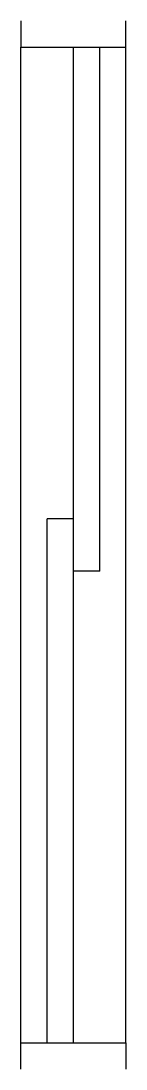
# Model space of a CAD drawing. Header units: centimetres. Extents: x 723 to 743, y -389 to -189.
import ezdxf

# ---------------------------------------------------------------- set-up
doc = ezdxf.new("R2010")
doc.units = ezdxf.units.CM

msp = doc.modelspace()

# ---------------------------------------------------------------- linework, layer by layer
for p, q in [((723.39, -189.42), (723.39, -194.42)), ((743.39, -194.42), (743.39, -189.42)), ((723.39, -384.42), (723.39, -194.42)), ((723.39, -194.42), (743.39, -194.42)), ((733.39, -384.42), (733.39, -194.42)), ((738.39, -294.42), (738.39, -194.42)), ((743.39, -384.42), (743.39, -194.42)), ((728.39, -384.42), (728.39, -284.42)), ((733.39, -284.42), (728.39, -284.42)), ((738.39, -294.42), (733.39, -294.42)), ((723.39, -384.42), (743.39, -384.42)), ((723.39, -389.42), (723.39, -384.42)), ((743.39, -384.42), (743.39, -389.42))]:
    msp.add_line(p, q)

doc.saveas('drawing.dxf')
